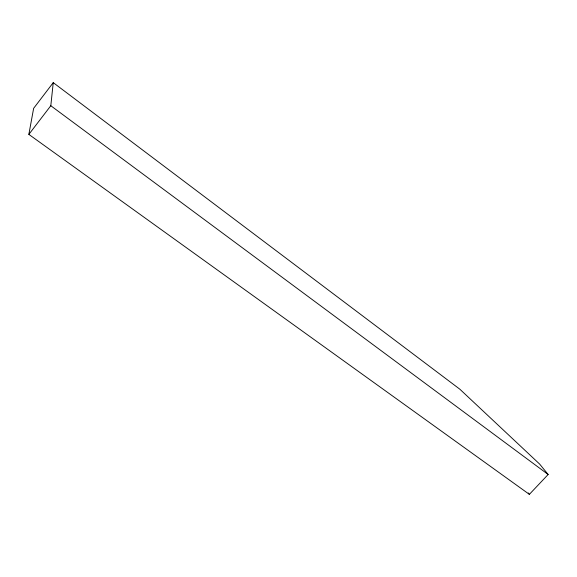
<?xml version="1.0" encoding="UTF-8"?>
<svg xmlns="http://www.w3.org/2000/svg" width="577" height="577" viewBox="0 0 577 577"><rect width="100%" height="100%" fill="white"/><g stroke="black" fill="none" stroke-linecap="round" stroke-linejoin="round"><path stroke-width="0.87" d="M28.85 134.398L50.805 105.735L53.243 82.634L459.79 389.158L539.632 464.067L548.15 474.496L529.369 494.366L28.85 134.398L33.639 108.332L53.243 82.634M50.805 105.735L548.15 474.496M528.287 492.931L529.369 494.366"/></g></svg>
